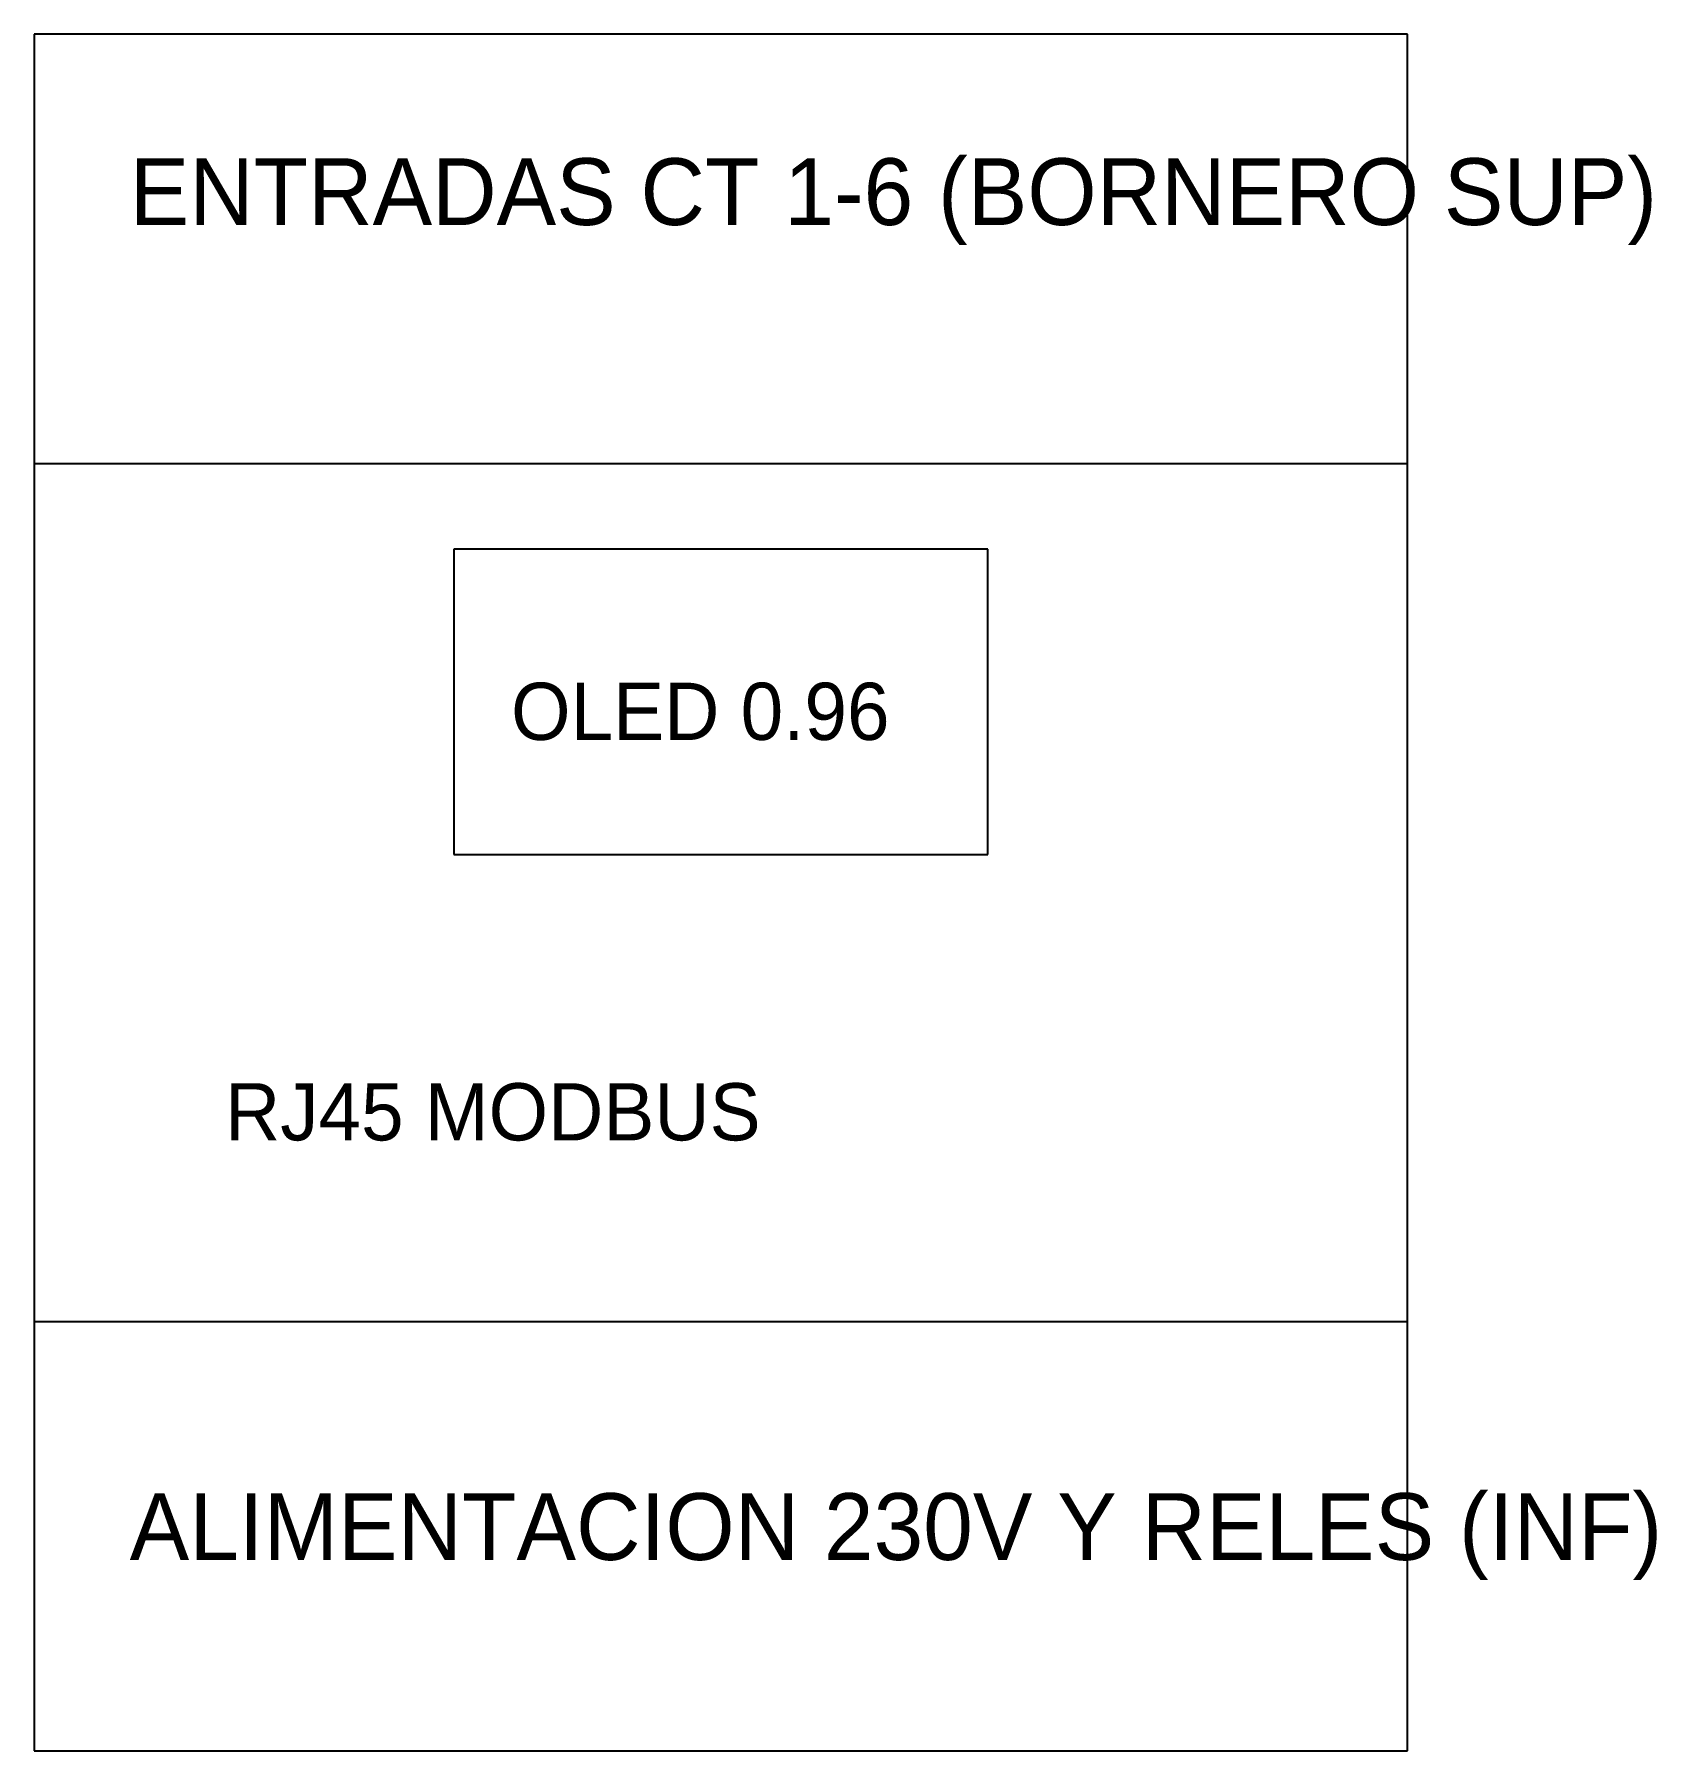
# Model space of a CAD drawing. Extents: x 0 to 85.1, y 0 to 90.
import ezdxf

# ---------------------------------------------------------------- set-up
doc = ezdxf.new("R2010")
doc.units = 0

msp = doc.modelspace()

# ---------------------------------------------------------------- linework, layer by layer
at = {"layer": 'COTAS'}
for p, q in [((72, 90), (0, 90)), ((0, 90), (0, 0)), ((72, 0), (72, 90)), ((0, 0), (72, 0))]:
    msp.add_line(p, q, dxfattribs=at)
at = {"layer": 'DETALLES'}
for p, q in [((0, 67.5), (72, 67.5)), ((50, 63), (22, 63)), ((22, 63), (22, 47)), ((50, 47), (50, 63)), ((22, 47), (50, 47)), ((0, 22.5), (72, 22.5))]:
    msp.add_line(p, q, dxfattribs=at)

# ---------------------------------------------------------------- texts
at = {"layer": 'TEXTO'}
for s, height, p in [('ENTRADAS CT 1-6 (BORNERO SUP)', 3.5, (5, 80)), ('OLED 0.96', 3, (25, 53)), ('RJ45 MODBUS', 3, (10, 32)), ('ALIMENTACION 230V Y RELES (INF)', 3.5, (5, 10))]:
    msp.add_text(s, height=height, dxfattribs=at).set_placement(p)

doc.saveas('drawing.dxf')
